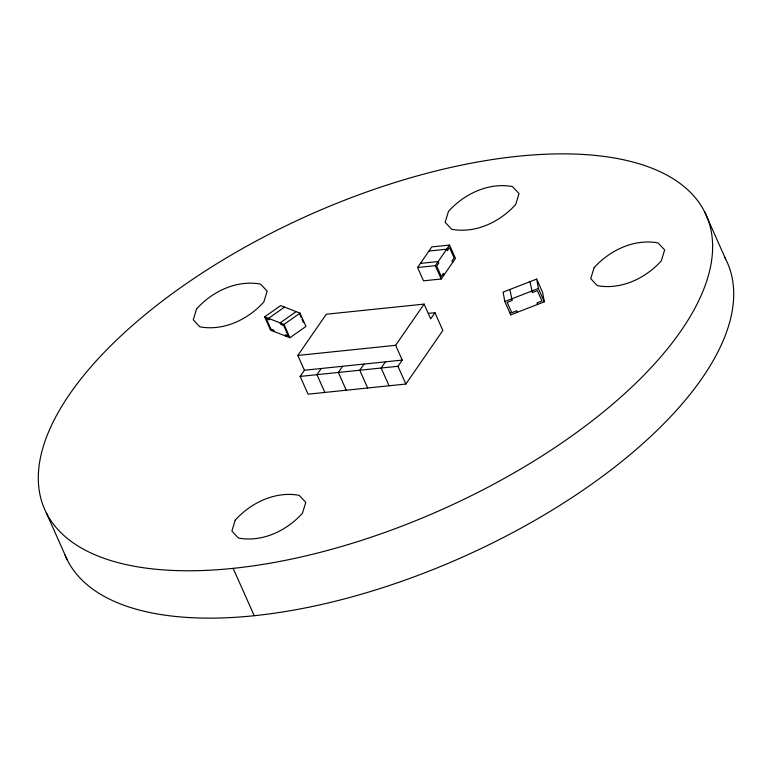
<?xml version="1.0" encoding="UTF-8"?>
<svg xmlns="http://www.w3.org/2000/svg" width="772" height="772" viewBox="0 0 772 772"><rect width="100%" height="100%" fill="white"/><g stroke="black" fill="none" stroke-linecap="round" stroke-linejoin="round"><path stroke-width="1.16" d="M304.419 370.232L297.828 355.438L326.286 314.233L424.098 304.1L430.689 318.894L434.954 312.718L442.867 330.474L405.869 384.041L308.047 394.174L300.144 376.418L304.419 370.232L402.231 360.099L395.64 345.306L424.098 304.1M321.229 368.495L316.954 374.671L324.867 392.437M342.623 366.275L338.358 372.461L346.261 390.217M417.584 267.508L431.818 246.905L449.545 245.071L455.47 258.388L441.246 278.991L423.519 280.825L417.584 267.508L435.312 265.674L449.545 245.071M364.017 364.066L359.752 370.242L367.655 387.998M385.421 361.846L381.146 368.022L389.059 385.778M300.144 376.418L397.956 366.285L402.231 360.099M264.651 316.848L280.661 305.587L300.018 313.142L305.953 326.459L289.934 337.731L270.576 330.165L264.651 316.848L284.009 324.414L289.934 337.731M284.53 307.092L268.521 318.363L269.177 319.84L266.282 318.711L270.885 329.065L273.79 330.204L274.456 331.68M296.149 311.627L280.139 322.899L280.796 324.375L283.7 325.514L288.313 335.868L285.408 334.739L286.065 336.216M284.009 324.414L300.018 313.142M536.694 279.059L503.103 292.106L504.82 301.534L510.755 314.851L544.337 301.804L542.619 292.376L536.694 279.059L538.412 288.487L544.337 301.804M504.82 301.534L538.412 288.487M428.971 251.025L446.698 249.192L447.355 250.668L449.487 247.58L454.1 257.935L451.967 261.023L452.624 262.509M420.431 263.387L438.158 261.554L438.814 263.03L436.682 266.118L441.294 276.482L443.427 273.394L444.093 274.871M428.238 313.413L434.954 312.718M297.828 355.438L395.64 345.306M704.595 211.769L725.67 259.131M537.621 304.419L536.965 302.933L542.002 300.983L537.389 290.619L532.352 292.578L529.978 281.664M517.472 312.245L516.815 310.759L511.768 312.718L507.165 302.363L512.203 300.404L509.819 289.49M435.312 265.674L441.246 278.991M397.956 366.285L405.869 384.041M299.71 314.243L301.09 317.35M302.016 319.425L303.396 322.532M233.154 568.356A362 161.522 -24 0 0 711.33 231.88A362 161.522 -24 0 0 181.893 286.73A362 161.522 -24 0 0 233.154 568.356L254.239 615.718M46.33 512.869L67.405 560.231M510.321 312.496L510.755 314.851M724.58 257.047A362 161.522 -24 0 1 466.134 555.493A362 161.522 -24 0 1 64.973 554.894M196.58 308.945L193.261 319.811L199.832 326.836C223.6 331.217 248.121 319.54 263.831 301.977L267.151 291.112L260.569 284.096C236.801 279.705 212.29 291.382 196.58 308.945M235.209 520.193L231.889 531.059L238.461 538.074C262.229 542.465 286.75 530.789 302.46 513.226L305.78 502.36L299.198 495.334C275.43 490.953 250.919 502.63 235.209 520.193M448.464 211.422L445.135 222.288L451.716 229.313C475.484 233.694 500.005 222.018 515.706 204.455L519.035 193.589L512.454 186.573C488.686 182.182 464.165 193.859 448.464 211.422M594.073 267.768L590.754 278.634L597.325 285.65C621.093 290.04 645.614 278.364 661.324 260.801L664.644 249.935L658.062 242.919C634.294 238.529 609.784 250.205 594.073 267.768"/></g></svg>
